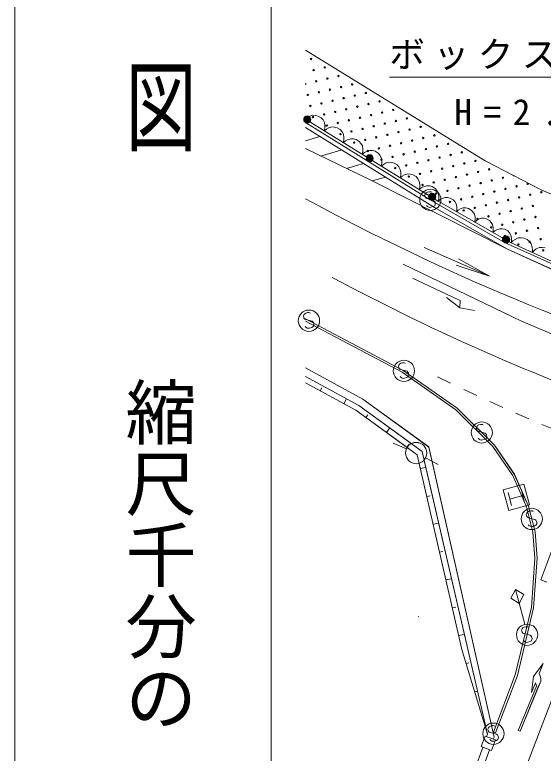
# Model space of a CAD drawing. Units: millimetres, scale not verified. Extents: x 40000 to 680000, y 20000 to 380000.
# Drawn here: x 40000 to 77103, y 264569 to 316387 of the extents above; entities that cross this region are included whole.
import ezdxf
from ezdxf.enums import TextEntityAlignment as Align

# ---------------------------------------------------------------- set-up
doc = ezdxf.new("R2010")
doc.units = ezdxf.units.MM
doc.header["$LTSCALE"] = 1000
for name, color, linetype, lineweight in [('S-BGD', 7, 'Continuous', 13), ('S-BGD-HTXT', 7, 'Continuous', 13), ('S-TTL', 2, 'Continuous', 13)]:
    doc.layers.add(name, color=color, linetype=linetype, lineweight=lineweight)
doc.styles.add('@ＭＳ ゴシック', font='')
doc.styles.add('ＭＳ ゴシック', font='')
doc.styles.get('@ＭＳ ゴシック').set_extended_font_data('@MS Gothic')
doc.styles.get('ＭＳ ゴシック').set_extended_font_data('MS Gothic')

msp = doc.modelspace()

# ---------------------------------------------------------------- linework, layer by layer
at = {"layer": 'S-BGD'}
for p, q in [((73023, 306128), (60403, 313904)), ((94635, 312009), (66301, 312009)), ((60551, 309188), (60403, 309068)), ((69739, 303287), (60403, 309068)), ((60708, 309271), (60551, 309188)), ((60928, 309337), (60708, 309271)), ((61124, 309326), (60928, 309337)), ((61312, 309279), (61124, 309326)), ((61518, 309151), (61312, 309279)), ((61644, 309005), (61518, 309151)), ((61741, 308834), (61644, 309005)), ((69174, 303396), (60403, 308834)), ((69476, 302862), (60403, 308480)), ((61734, 308244), (61779, 308428)), ((61882, 308364), (61734, 308244)), ((61780, 308607), (61741, 308834)), ((61779, 308428), (61780, 308607)), ((62039, 308446), (61882, 308364)), ((62260, 308512), (62039, 308446)), ((62456, 308502), (62260, 308512)), ((62643, 308455), (62456, 308502)), ((62850, 308327), (62643, 308455)), ((62975, 308180), (62850, 308327)), ((60403, 307552), (61418, 307856)), ((63072, 308009), (62975, 308180)), ((63111, 307782), (63072, 308009)), ((63066, 307419), (63111, 307603)), ((63214, 307539), (63066, 307419)), ((63111, 307603), (63111, 307782)), ((63371, 307622), (63214, 307539)), ((63591, 307688), (63371, 307622)), ((63787, 307677), (63591, 307688)), ((63975, 307630), (63787, 307677)), ((64181, 307502), (63975, 307630)), ((64307, 307355), (64181, 307502)), ((64404, 307185), (64307, 307355)), ((65095, 304725), (60403, 306997)), ((61495, 306468), (62954, 306905)), ((64397, 306594), (64442, 306779)), ((64443, 306958), (64404, 307185)), ((64442, 306779), (64443, 306958)), ((64703, 306797), (64546, 306715)), ((64923, 306863), (64703, 306797)), ((65119, 306852), (64923, 306863)), ((65306, 306805), (65119, 306852)), ((65513, 306678), (65306, 306805)), ((64546, 306715), (64397, 306594)), ((65638, 306531), (65513, 306678)), ((65735, 306360), (65638, 306531)), ((65774, 306133), (65735, 306360)), ((63295, 305597), (64490, 305954)), ((63295, 305597), (64479, 305951)), ((65729, 305770), (65774, 305954)), ((65877, 305890), (65729, 305770)), ((65774, 305954), (65774, 306133)), ((66034, 305972), (65877, 305890)), ((66255, 306039), (66034, 305972)), ((66451, 306028), (66255, 306039)), ((66638, 305981), (66451, 306028)), ((66844, 305853), (66638, 305981)), ((66970, 305706), (66844, 305853)), ((76997, 304089), (73023, 306128)), ((67067, 305535), (66970, 305706)), ((67106, 305309), (67067, 305535)), ((67106, 305129), (67106, 305309)), ((67586, 305214), (67366, 305148)), ((67782, 305203), (67586, 305214)), ((65095, 304725), (66025, 305003)), ((74593, 299947), (65095, 304725)), ((67061, 304945), (67106, 305129)), ((67209, 305065), (67061, 304945)), ((67366, 305148), (67209, 305065)), ((67970, 305156), (67782, 305203)), ((68176, 305028), (67970, 305156)), ((68302, 304881), (68176, 305028)), ((68399, 304711), (68302, 304881)), ((68438, 304484), (68399, 304711)), ((68392, 304121), (68437, 304305)), ((68540, 304241), (68392, 304121)), ((68437, 304305), (68438, 304484)), ((68697, 304323), (68540, 304241)), ((68918, 304389), (68697, 304323)), ((69114, 304378), (68918, 304389)), ((69301, 304332), (69114, 304378)), ((69508, 304204), (69301, 304332)), ((69633, 304057), (69508, 304204)), ((68816, 303809), (68790, 303717)), ((68790, 303717), (68809, 303633)), ((68881, 303885), (68816, 303809)), ((68969, 303936), (68881, 303885)), ((69081, 303966), (68969, 303936)), ((69161, 303972), (69081, 303966)), ((69222, 303961), (69161, 303972)), ((69274, 303928), (69222, 303961)), ((69730, 303886), (69633, 304057)), ((69769, 303659), (69730, 303886)), ((69769, 303480), (69769, 303659)), ((76997, 304089), (86988, 299869)), ((68809, 303633), (68827, 303579)), ((68827, 303579), (68876, 303515)), ((68876, 303515), (68937, 303488)), ((68937, 303488), (69393, 303366)), ((74378, 300405), (69174, 303396)), ((69393, 303366), (69454, 303313)), ((69454, 303313), (69507, 303230)), ((69507, 303230), (69523, 303141)), ((69523, 303141), (69516, 303065)), ((69724, 303296), (69769, 303480)), ((69859, 303414), (69724, 303296)), ((74840, 300377), (69724, 303296)), ((70004, 303497), (69859, 303414)), ((70209, 303566), (70004, 303497)), ((70393, 303563), (70209, 303566)), ((70571, 303525), (70393, 303563)), ((70769, 303412), (70571, 303525)), ((70892, 303278), (70769, 303412)), ((70989, 303121), (70892, 303278)), ((68988, 302924), (68915, 302993)), ((69060, 302885), (68988, 302924)), ((69138, 302871), (69060, 302885)), ((69213, 302879), (69138, 302871)), ((69380, 302924), (69213, 302879)), ((69483, 302986), (69380, 302924)), ((74593, 299942), (69476, 302862)), ((69516, 303065), (69483, 302986)), ((71033, 302909), (70989, 303121)), ((71003, 302566), (71039, 302741)), ((71138, 302684), (71003, 302566)), ((71039, 302741), (71033, 302909)), ((71283, 302767), (71138, 302684)), ((71488, 302836), (71283, 302767)), ((71672, 302833), (71488, 302836)), ((71850, 302795), (71672, 302833)), ((72048, 302682), (71850, 302795)), ((72171, 302548), (72048, 302682)), ((72268, 302391), (72171, 302548)), ((72313, 302179), (72268, 302391)), ((72318, 302011), (72313, 302179)), ((72767, 302107), (72562, 302037)), ((72952, 302103), (72767, 302107)), ((73129, 302065), (72952, 302103)), ((72282, 301836), (72318, 302011)), ((72417, 301954), (72282, 301836)), ((72562, 302037), (72417, 301954)), ((73327, 301952), (73129, 302065)), ((73450, 301818), (73327, 301952)), ((73547, 301661), (73450, 301818)), ((73592, 301450), (73547, 301661)), ((73561, 301107), (73597, 301281)), ((73696, 301224), (73561, 301107)), ((73597, 301281), (73592, 301450)), ((73841, 301307), (73696, 301224)), ((74046, 301377), (73841, 301307)), ((74231, 301373), (74046, 301377)), ((74408, 301335), (74231, 301373)), ((74607, 301222), (74408, 301335)), ((74730, 301089), (74607, 301222)), ((74826, 300932), (74730, 301089)), ((74871, 300720), (74826, 300932)), ((74840, 300377), (74876, 300551)), ((74876, 300551), (74871, 300720)), ((75129, 300627), (74978, 300521)), ((75348, 300724), (75129, 300627)), ((75552, 300739), (75348, 300724)), ((75752, 300716), (75552, 300739)), ((75982, 300611), (75752, 300716)), ((76132, 300476), (75982, 300611)), ((72900, 298234), (68752, 300062)), ((79874, 297923), (74378, 300405)), ((79299, 298351), (74800, 300398)), ((74978, 300521), (74840, 300377)), ((76255, 300313), (76132, 300476)), ((76325, 300083), (76255, 300313)), ((76348, 299898), (76325, 300083)), ((76834, 300049), (76615, 299952)), ((77038, 300064), (76834, 300049)), ((77238, 300041), (77038, 300064)), ((79093, 297900), (74593, 299947)), ((79092, 297896), (74593, 299942)), ((76327, 299702), (76348, 299898)), ((76464, 299845), (76327, 299702)), ((76615, 299952), (76464, 299845)), ((73327, 298046), (71157, 299253)), ((73327, 298046), (71157, 299253)), ((73327, 298046), (71157, 299253)), ((75572, 294887), (67261, 298893)), ((73327, 298046), (70984, 298826)), ((73327, 298046), (70984, 298826)), ((73327, 298046), (70984, 298826)), ((73327, 298046), (72900, 298234)), ((71061, 296433), (67930, 297905)), ((70311, 296544), (71241, 295813)), ((71278, 296331), (71061, 296433)), ((71241, 295813), (71278, 296331)), ((71241, 295813), (71278, 296331)), ((60360, 295403), (60295, 295328)), ((60447, 295454), (60360, 295403)), ((60560, 295484), (60447, 295454)), ((60640, 295490), (60560, 295484)), ((60701, 295479), (60640, 295490)), ((60752, 295446), (60701, 295479)), ((71241, 295813), (72286, 295639)), ((60295, 295328), (60269, 295235)), ((60269, 295235), (60288, 295151)), ((60288, 295151), (60306, 295098)), ((60306, 295098), (60354, 295033)), ((60354, 295033), (60416, 295007)), ((67272, 291436), (60403, 295051)), ((67272, 291433), (60403, 295048)), ((67194, 291305), (60403, 294878)), ((60416, 295007), (60872, 294884)), ((60872, 294884), (60933, 294831)), ((79637, 293177), (75572, 294887)), ((60466, 294442), (60393, 294512)), ((60539, 294403), (60466, 294442)), ((60616, 294389), (60539, 294403)), ((60692, 294398), (60616, 294389)), ((60858, 294442), (60692, 294398)), ((60962, 294505), (60858, 294442)), ((60933, 294831), (60986, 294748)), ((60995, 294584), (60962, 294505)), ((60986, 294748), (61002, 294659)), ((61002, 294659), (60995, 294584)), ((66964, 291810), (66938, 291718)), ((67029, 291886), (66964, 291810)), ((67116, 291937), (67029, 291886)), ((67229, 291967), (67116, 291937)), ((67309, 291973), (67229, 291967)), ((67370, 291962), (67309, 291973)), ((67421, 291929), (67370, 291962)), ((60403, 291607), (64429, 289420)), ((60403, 291604), (64430, 289417)), ((66938, 291718), (66957, 291634)), ((66957, 291634), (66975, 291580)), ((66975, 291580), (67023, 291516)), ((67023, 291516), (67085, 291490)), ((67085, 291490), (67541, 291367)), ((70971, 288669), (67194, 291305)), ((71068, 288787), (67272, 291436)), ((71068, 288784), (67272, 291433)), ((67541, 291367), (67602, 291314)), ((67602, 291314), (67655, 291231)), ((67655, 291231), (67671, 291142)), ((60403, 291015), (64151, 288979)), ((64151, 288979), (60403, 291015)), ((60403, 291012), (64152, 288976)), ((64152, 288976), (60403, 291012)), ((67135, 290925), (67062, 290994)), ((67208, 290886), (67135, 290925)), ((67285, 290872), (67208, 290886)), ((67361, 290880), (67285, 290872)), ((67527, 290925), (67361, 290880)), ((67631, 290988), (67527, 290925)), ((67664, 291066), (67631, 290988)), ((67671, 291142), (67664, 291066)), ((69680, 290982), (70597, 290530)), ((63938, 288640), (60403, 290560)), ((63938, 288637), (60403, 290557)), ((61449, 289992), (61564, 290202)), ((61450, 289988), (61565, 290199)), ((71537, 290091), (72443, 289668)), ((63108, 289091), (63299, 289442)), ((63109, 289087), (63300, 289439)), ((64429, 289420), (69067, 286058)), ((64430, 289417), (69067, 286055)), ((73349, 289244), (74263, 288838)), ((67525, 286039), (63938, 288640)), ((68247, 285513), (63938, 288637)), ((64151, 288979), (67818, 286321)), ((64152, 288976), (68603, 285749)), ((68603, 285749), (64152, 288976)), ((73568, 286086), (70971, 288669)), ((73684, 286185), (71068, 288787)), ((73683, 286183), (71068, 288784)), ((64656, 288119), (64797, 288314)), ((64657, 288116), (64797, 288311)), ((75177, 288432), (76090, 288025)), ((72585, 287609), (72498, 287558)), ((72697, 287639), (72585, 287609)), ((72777, 287645), (72697, 287639)), ((72838, 287634), (72777, 287645)), ((72890, 287601), (72838, 287634)), ((77014, 287642), (77937, 287259)), ((66092, 287078), (66327, 287402)), ((66093, 287075), (66327, 287399)), ((72433, 287482), (72407, 287390)), ((72407, 287390), (72425, 287306)), ((72425, 287306), (72444, 287252)), ((72498, 287558), (72433, 287482)), ((72444, 287252), (72492, 287188)), ((72492, 287188), (72553, 287162)), ((72553, 287162), (73009, 287039)), ((72604, 286597), (72531, 286666)), ((72676, 286558), (72604, 286597)), ((72754, 286544), (72676, 286558)), ((72996, 286597), (72829, 286552)), ((73099, 286659), (72996, 286597)), ((73009, 287039), (73070, 286986)), ((73070, 286986), (73124, 286903)), ((73133, 286738), (73099, 286659)), ((73124, 286903), (73140, 286814)), ((73140, 286814), (73133, 286738)), ((67494, 285933), (66577, 286332)), ((67494, 285930), (66578, 286330)), ((67528, 286037), (67669, 286231)), ((67529, 286034), (67670, 286228)), ((69067, 286058), (73660, 265707)), ((69067, 286055), (73659, 265706)), ((72829, 286552), (72754, 286544)), ((74950, 284070), (73568, 286086)), ((75073, 284155), (73683, 286183)), ((75074, 284158), (73684, 286185)), ((68603, 285749), (73179, 265904)), ((73179, 265904), (68603, 285749)), ((71399, 271844), (68247, 285513)), ((73179, 265905), (68750, 285113)), ((68848, 285290), (69737, 284832)), ((68848, 285287), (69737, 284829)), ((71399, 271845), (68386, 284910)), ((68472, 284540), (68861, 284629)), ((68472, 284537), (68862, 284627)), ((75929, 281863), (74936, 284094)), ((76072, 281912), (75073, 284155)), ((76072, 281915), (75074, 284158)), ((74297, 283058), (75746, 283446)), ((74297, 283056), (75746, 283444)), ((75746, 283446), (76134, 281997)), ((75746, 283444), (76134, 281995)), ((74685, 281609), (74297, 283058)), ((74685, 281607), (74297, 283056)), ((75547, 283102), (75790, 282196)), ((75547, 283099), (75789, 282194)), ((68922, 282587), (69156, 282641)), ((68922, 282584), (69156, 282638)), ((74641, 282857), (74884, 281951)), ((74642, 282859), (74884, 281954)), ((74763, 282406), (75669, 282649)), ((74763, 282404), (75668, 282647)), ((76134, 281997), (74685, 281609)), ((76134, 281995), (74685, 281607)), ((76525, 280111), (76072, 281915)), ((76525, 280109), (76072, 281912)), ((75942, 281418), (75916, 281325)), ((76376, 280085), (75929, 281863)), ((76007, 281493), (75942, 281418)), ((76094, 281544), (76007, 281493)), ((76206, 281574), (76094, 281544)), ((76286, 281580), (76206, 281574)), ((76347, 281569), (76286, 281580)), ((76399, 281536), (76347, 281569)), ((75916, 281325), (75935, 281241)), ((75935, 281241), (75953, 281188)), ((75953, 281188), (76001, 281123)), ((76001, 281123), (76063, 281097)), ((76063, 281097), (76518, 280974)), ((76518, 280974), (76579, 280921)), ((76579, 280921), (76633, 280838)), ((69372, 280634), (69762, 280724)), ((69372, 280632), (69762, 280721)), ((76113, 280532), (76040, 280602)), ((76185, 280493), (76113, 280532)), ((76263, 280479), (76185, 280493)), ((76338, 280487), (76263, 280479)), ((76505, 280532), (76338, 280487)), ((76609, 280595), (76505, 280532)), ((76642, 280673), (76609, 280595)), ((76633, 280838), (76649, 280749)), ((76649, 280749), (76642, 280673)), ((76516, 278246), (76376, 280085)), ((76667, 278248), (76525, 280111)), ((76666, 278246), (76525, 280109)), ((77981, 279533), (76927, 276744)), ((69823, 278681), (70056, 278735)), ((69823, 278679), (70057, 278733)), ((76275, 274785), (76516, 278246)), ((76424, 274763), (76667, 278248)), ((76424, 274762), (76666, 278246)), ((70273, 276728), (70663, 276818)), ((70273, 276726), (70663, 276816)), ((76927, 276744), (77364, 276578)), ((75157, 276052), (74819, 275456)), ((75748, 275705), (75157, 276052)), ((75157, 276052), (75804, 273637)), ((75416, 275086), (75748, 275705)), ((74819, 275456), (75416, 275086)), ((70723, 274775), (70957, 274829)), ((70723, 274773), (70957, 274827)), ((75143, 270077), (76275, 274785)), ((75287, 270034), (76424, 274763)), ((75287, 270033), (76424, 274762)), ((68377, 274146), (68316, 274165)), ((75613, 273288), (75587, 273195)), ((75587, 273195), (75606, 273111)), ((75606, 273111), (75624, 273058)), ((75678, 273363), (75613, 273288)), ((75766, 273414), (75678, 273363)), ((75878, 273444), (75766, 273414)), ((75958, 273450), (75878, 273444)), ((76019, 273439), (75958, 273450)), ((76071, 273406), (76019, 273439)), ((71173, 272822), (71563, 272912)), ((71173, 272821), (71563, 272910)), ((75624, 273058), (75673, 272993)), ((75673, 272993), (75734, 272967)), ((75734, 272967), (76190, 272844)), ((76190, 272844), (76251, 272791)), ((76251, 272791), (76304, 272708)), ((76304, 272708), (76320, 272619)), ((76320, 272619), (76313, 272543)), ((79172, 272198), (60403, 222949)), ((75785, 272402), (75712, 272471)), ((75857, 272363), (75785, 272402)), ((75935, 272349), (75857, 272363)), ((76010, 272357), (75935, 272349)), ((76177, 272402), (76010, 272357)), ((76280, 272465), (76177, 272402)), ((76313, 272543), (76280, 272465)), ((71399, 271845), (73179, 265905)), ((71399, 271844), (73179, 265904)), ((71695, 270855), (71887, 270913)), ((71695, 270854), (71887, 270912)), ((77103, 270862), (76410, 269956)), ((77103, 270862), (76410, 269956)), ((77103, 270862), (76820, 270167)), ((77103, 270862), (76820, 270167)), ((73614, 266048), (75143, 270077)), ((73754, 265995), (75287, 270034)), ((73754, 265995), (75287, 270033)), ((75493, 266119), (76928, 269637)), ((76410, 269956), (76272, 268825)), ((76410, 269956), (76272, 268825)), ((76272, 268825), (76555, 269519)), ((76272, 268825), (76555, 269519)), ((76758, 269221), (76928, 269637)), ((75354, 266175), (76619, 269277)), ((76619, 269277), (75354, 266175)), ((76758, 269221), (75493, 266119)), ((72289, 268875), (72481, 268933)), ((72289, 268874), (72481, 268932)), ((72882, 266894), (72920, 266906)), ((72882, 266895), (72921, 266906)), ((73249, 266348), (73223, 266256)), ((73314, 266424), (73249, 266348)), ((73402, 266474), (73314, 266424)), ((73514, 266504), (73402, 266474)), ((73594, 266510), (73514, 266504)), ((73655, 266500), (73594, 266510)), ((73706, 266467), (73655, 266500)), ((73179, 265905), (73116, 265753)), ((73179, 265904), (73116, 265752)), ((73223, 266256), (73242, 266172)), ((73242, 266172), (73260, 266118)), ((73260, 266118), (73309, 266054)), ((73309, 266054), (73370, 266027)), ((73370, 266027), (73826, 265905)), ((73754, 265995), (73614, 266048)), ((73826, 265905), (73887, 265851)), ((73887, 265851), (73940, 265768)), ((75493, 266119), (75354, 266175)), ((75493, 266119), (75354, 266175)), ((75354, 266175), (75493, 266119)), ((73017, 265776), (72737, 265040)), ((73017, 265777), (72738, 265040)), ((73741, 265501), (73017, 265777)), ((73741, 265501), (73017, 265776)), ((73420, 265462), (73347, 265532)), ((73493, 265423), (73420, 265462)), ((73461, 264765), (73741, 265501)), ((73461, 264765), (73741, 265501)), ((73571, 265409), (73493, 265423)), ((73646, 265418), (73571, 265409)), ((73660, 265707), (73597, 265555)), ((73659, 265706), (73597, 265554)), ((73813, 265463), (73646, 265418)), ((73916, 265525), (73813, 265463)), ((73949, 265604), (73916, 265525)), ((73940, 265768), (73956, 265680)), ((73956, 265680), (73949, 265604)), ((70889, 259738), (72873, 264982)), ((70889, 259738), (72873, 264982)), ((71347, 259535), (73341, 264805)), ((71347, 259535), (73341, 264805)), ((72737, 265040), (73461, 264765)), ((72738, 265040), (73461, 264765))]:
    msp.add_line(p, q, dxfattribs=at)
for centre, radius in [((60801, 313284), 49.8), ((60984, 312506), 49.8), ((61763, 312689), 49.8), ((61946, 311910), 49.8), ((62725, 312093), 49.8), ((61167, 311727), 49.8), ((63686, 311498), 49.8), ((61350, 310948), 49.8), ((62129, 311131), 49.8), ((62908, 311314), 49.8), ((64648, 310902), 49.8), ((60571, 310765), 49.8), ((62312, 310353), 49.8), ((63091, 310536), 49.8), ((63870, 310719), 49.8), ((60754, 309986), 49.8), ((61533, 310169), 49.8), ((64053, 309940), 49.8), ((64831, 310123), 49.8), ((65610, 310306), 49.8), ((61716, 309391), 49.8), ((62495, 309574), 49.8), ((63274, 309757), 49.8), ((65015, 309344), 49.8), ((65793, 309527), 49.8), ((66572, 309711), 49.8), ((60534, 309045), 249), ((60534, 309045), 220), ((60534, 309045), 191), ((60534, 309045), 161), ((60534, 309045), 132), ((60534, 309045), 97.5), ((60534, 309045), 67.5), ((60534, 309045), 38.7), ((60534, 309045), 7.5), ((60938, 309208), 49.8), ((62678, 308795), 49.8), ((63457, 308978), 49.8), ((64236, 309161), 49.8), ((66755, 308932), 49.8), ((67534, 309115), 49.8), ((61899, 308612), 49.8), ((64419, 308382), 49.8), ((65198, 308566), 49.8), ((65976, 308749), 49.8), ((67717, 308336), 49.8), ((68496, 308519), 49.8), ((62861, 308016), 49.8), ((63640, 308199), 49.8), ((65381, 307787), 49.8), ((66159, 307970), 49.8), ((66938, 308153), 49.8), ((69458, 307924), 49.8), ((63823, 307421), 49.8), ((64602, 307604), 49.8), ((67121, 307374), 49.8), ((67900, 307557), 49.8), ((68679, 307740), 49.8), ((70420, 307328), 49.8), ((64785, 306825), 49.8), ((65564, 307008), 49.8), ((66343, 307191), 49.8), ((68083, 306779), 49.8), ((68862, 306962), 49.8), ((69641, 307145), 49.8), ((71381, 306732), 49.8), ((64920, 306326), 249), ((64920, 306326), 220), ((64920, 306326), 191), ((64920, 306326), 161), ((64920, 306326), 132), ((64920, 306326), 97.5), ((64920, 306326), 67.5), ((64920, 306326), 38.7), ((64920, 306326), 7.5), ((65747, 306229), 49.8), ((66526, 306412), 49.8), ((67304, 306596), 49.8), ((69824, 306366), 49.8), ((70603, 306549), 49.8), ((67488, 305817), 49.8), ((68266, 306000), 49.8), ((69045, 306183), 49.8), ((70786, 305770), 49.8), ((71565, 305954), 49.8), ((72343, 306137), 49.8), ((66709, 305634), 49.8), ((68449, 305221), 49.8), ((69228, 305404), 49.8), ((70007, 305587), 49.8), ((71748, 305175), 49.8), ((72526, 305358), 49.8), ((73305, 305541), 49.8), ((67671, 305038), 49.8), ((70190, 304809), 49.8), ((70969, 304992), 49.8), ((73488, 304762), 49.8), ((74267, 304945), 49.8), ((68633, 304442), 49.8), ((69411, 304625), 49.8), ((71152, 304213), 49.8), ((71931, 304396), 49.8), ((72709, 304579), 49.8), ((74450, 304167), 49.8), ((75229, 304350), 49.8), ((76008, 304533), 49.8), ((69174, 303401), 746), ((69298, 303612), 249), ((69305, 303607), 249), ((69298, 303612), 220), ((69305, 303607), 220), ((69298, 303612), 191), ((69305, 303607), 191), ((69298, 303612), 161), ((69305, 303607), 161), ((69298, 303612), 132), ((69305, 303607), 132), ((69298, 303612), 97.5), ((69305, 303607), 97.5), ((69298, 303612), 67.5), ((69305, 303607), 67.5), ((69594, 303847), 49.8), ((70373, 304030), 49.8), ((72114, 303617), 49.8), ((72893, 303800), 49.8), ((73671, 303983), 49.8), ((76191, 303754), 49.8), ((76970, 303937), 49.8), ((69298, 303612), 38.7), ((69305, 303607), 38.7), ((69298, 303612), 7.5), ((69305, 303607), 7.5), ((70556, 303251), 49.8), ((71335, 303434), 49.8), ((73854, 303205), 49.8), ((74633, 303388), 49.8), ((75412, 303571), 49.8), ((71518, 302655), 49.8), ((72297, 302838), 49.8), ((73076, 303022), 49.8), ((74816, 302609), 49.8), ((75595, 302792), 49.8), ((76374, 302975), 49.8), ((72480, 302060), 49.8), ((73259, 302243), 49.8), ((74038, 302426), 49.8), ((76557, 302197), 49.8), ((74221, 301647), 49.8), ((74999, 301830), 49.8), ((75778, 302013), 49.8), ((73442, 301464), 49.8), ((75183, 301052), 49.8), ((75961, 301235), 49.8), ((76740, 301418), 49.8), ((74481, 300632), 249), ((74502, 300621), 249), ((74481, 300632), 220), ((74502, 300621), 220), ((74481, 300632), 191), ((74502, 300621), 191), ((74481, 300632), 161), ((74502, 300621), 161), ((74481, 300632), 132), ((74404, 300868), 49.8), ((74502, 300621), 132), ((74481, 300632), 97.5), ((74502, 300621), 97.5), ((74481, 300632), 67.5), ((74502, 300621), 67.5), ((74481, 300632), 38.7), ((74502, 300621), 38.7), ((74481, 300632), 7.5), ((74502, 300621), 7.5), ((76923, 300639), 49.8), ((75366, 300273), 49.8), ((76144, 300456), 49.8), ((77106, 299860), 49.8), ((60653, 294919), 746), ((67322, 291402), 746), ((72791, 287074), 746), ((68181, 285633), 746), ((68182, 285630), 746), ((76300, 281009), 746), ((75971, 272879), 746), ((73607, 265939), 746)]:
    msp.add_circle(centre, radius, dxfattribs=at)
for centre, radius, start, end in [((60388, 311544), 49.8, 286.8021, 73.1979), ((75046, 305128), 49.8, 196.0327, 289.6227), ((136719, 444107), 160000, 241.51172, 253.22314), ((76328, 299677), 49.8, 1.6904, 129.4449), ((137605, 439116), 160000, 241.91534, 250.84882), ((75930, 269710), 1000, 355.8181, 27.1962), ((75930, 269710), 1000, 355.8182, 27.1962), ((76119, 269275), 500, 0.2095, 29.1645), ((76119, 269275), 500, 0.2095, 29.1645)]:
    msp.add_arc(centre, radius, start, end, dxfattribs=at)
at = {"layer": 'S-BGD-HTXT'}
msp.add_line((58000, 370000), (58000, 20000), dxfattribs=at)
at = {"layer": 'S-TTL'}
msp.add_line((40000, 380000), (40000, 20000), dxfattribs=at)

# ---------------------------------------------------------------- texts
at = {"layer": 'S-BGD', "char_height": 1833, "attachment_point": 7, "style": 'ＭＳ ゴシック'}
for s, insert in [('\\T1.24;ボックスカルバート', (66301, 312509)), ('\\T1.64;H=2.7\\~W=2.2', (70866, 308613))]:
    msp.add_mtext(s, dxfattribs=dict(at, insert=insert))
at = {"layer": 'S-BGD-HTXT', "style": '@ＭＳ ゴシック', "width": 1.4}
msp.add_text('平  面  図', height=3666, rotation=270, dxfattribs=at).set_placement((47277, 341475), align=Align.BOTTOM_LEFT)
at = {"layer": 'S-BGD-HTXT', "style": '@ＭＳ ゴシック'}
msp.add_text('縮尺千分の一', height=3666, rotation=270, dxfattribs=at).set_placement((47277, 291030), align=Align.BOTTOM_LEFT)

doc.saveas('drawing.dxf')
